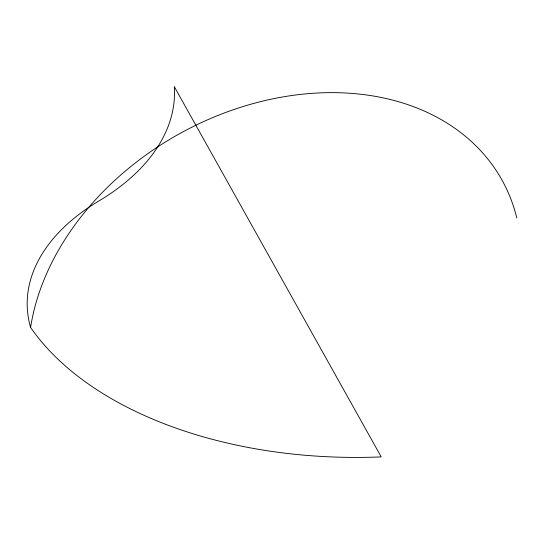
<?xml version="1.0" encoding="UTF-8"?>
<svg xmlns="http://www.w3.org/2000/svg" width="544" height="544" viewBox="0 0 544 544"><rect width="100%" height="100%" fill="white"/><g stroke="black" fill="none" stroke-linecap="round" stroke-linejoin="round"><path stroke-width="0.82" d="M30.58 327.447A366.71 222.224 -2 0 0 381.222 456.892L174.311 86.693A241.754 146.499 -2 0 1 98.994 200.899A229.854 139.291 -2 0 0 30.58 327.447A260.005 197.472 -29.2 0 1 267.655 99.953A260.005 197.472 -29.2 0 1 516.8 217.974"/></g></svg>
